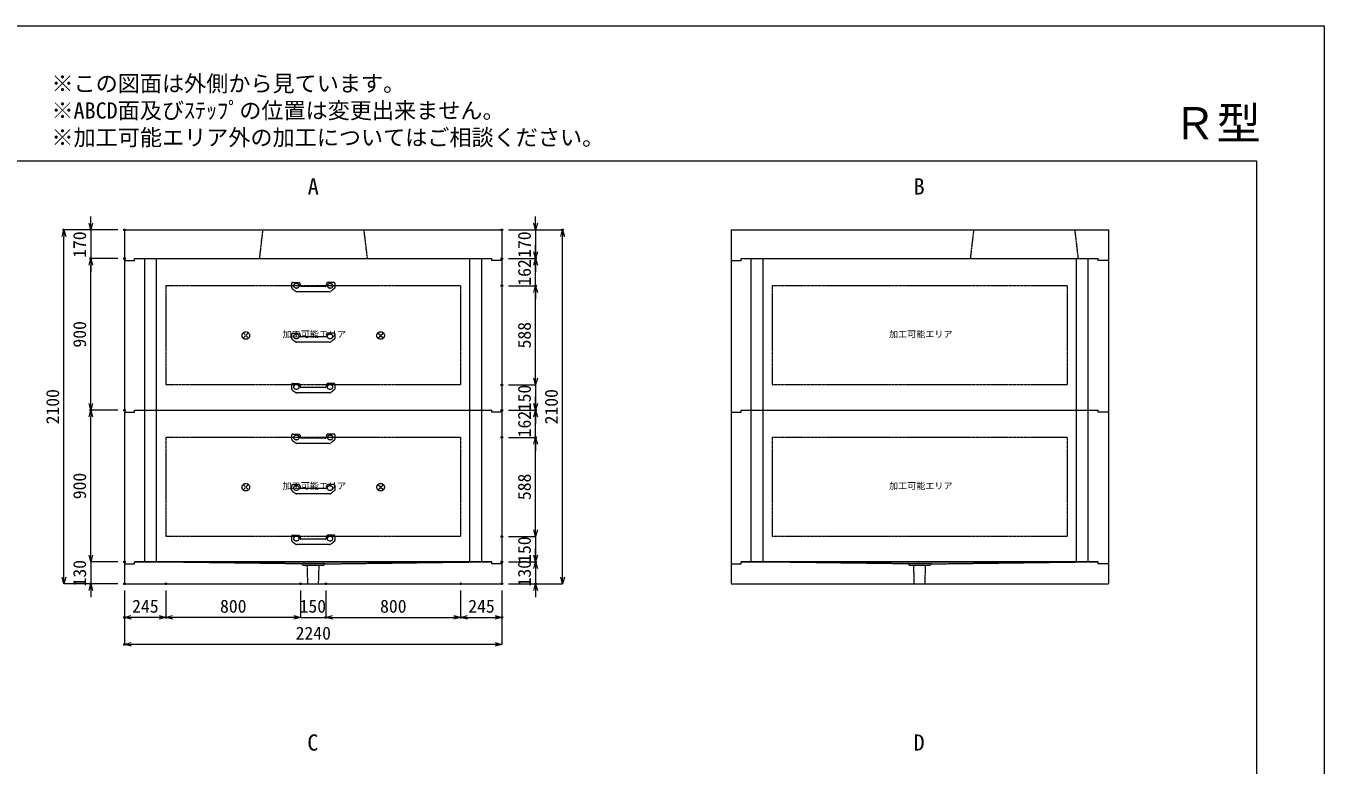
# Model space of a CAD drawing. Units: millimetres, scale not verified. Extents: x -5940 to 5940, y -4200 to 4200.
# Drawn here: x -1765 to 5940, y -186 to 4200 of the extents above; entities that cross this region are included whole.
import ezdxf
from ezdxf.enums import TextEntityAlignment as Align

# ---------------------------------------------------------------- set-up
doc = ezdxf.new("R2010")
doc.units = ezdxf.units.MM
doc.header["$LTSCALE"] = 20
doc.header["$PDMODE"] = 32
doc.header["$PDSIZE"] = 10
doc.linetypes.add('LONG_DASHED1', pattern=[7, 6, -1])
doc.linetypes.add('LONG_DOUBLE_CHAIN', pattern=[21.8, 18, -1, 0.6, -0.6, 0.6, -1])
for name, color, linetype, lineweight in [('0-0_D-TTL', 7, 'Continuous', 9), ('0-1_Defpoints', 7, 'Continuous', 9), ('0-3_D-TTL-TXT', 7, 'Continuous', 9), ('0-4_D-STR-TXT', 7, 'Continuous', 9), ('0-5_D-STR-DIM', 3, 'Continuous', 9), ('0-6_0', 7, 'Continuous', 9), ('0-7_D-STR', 7, 'Continuous', 9), ('0-9_D-STR-STR3', 2, 'LONG_DASHED1', 9), ('0-A_D-STR-STR5', 1, 'LONG_DOUBLE_CHAIN', 9)]:
    doc.layers.add(name, color=color, linetype=linetype, lineweight=lineweight)
doc.styles.add('ＭＳ ゴシック', font='')
doc.styles.get('ＭＳ ゴシック').set_extended_font_data('MS Gothic')

# ---------------------------------------------------------------- blocks, each defined once
blk = doc.blocks.new('A$C4DE05FD1')
at = {"layer": '0-0_D-TTL', "color": 134}
for p, q in [((4000, 76000), (114800, 76000)), ((114800, 76000), (114800, 4000))]:
    blk.add_line(p, q, dxfattribs=at)
at = {"layer": '0-1_Defpoints', "color": 134}
for p, q in [((0, 84000), (118800, 84000)), ((118800, 84000), (118800, 0))]:
    blk.add_line(p, q, dxfattribs=at)
at = {"layer": '0-3_D-TTL-TXT', "style": 'ＭＳ ゴシック'}
for s, p in [('※この図面は外側から見ています。', (43260.9, 79815.7)), ('※ABCD面及びｽﾃｯﾌﾟの位置は変更出来ません。', (43260.9, 78215.7)), ('※加工可能エリア外の加工についてはご相談ください。', (43260.9, 76615.7))]:
    blk.add_text(s, height=962.2, dxfattribs=at).set_placement(p, align=Align.BOTTOM_LEFT)
blk = doc.blocks.new('_Open30')
at = {"layer": '0-6_0'}
blk.add_line((0, 0), (-20, 0), dxfattribs=at)
blk.add_lwpolyline([(-20, 5.36), (0, 0), (-20, -5.36)], dxfattribs=at)
blk = doc.blocks.new('A$C31CA379A')
at = {"layer": '0-4_D-STR-TXT', "style": 'ＭＳ ゴシック'}
for s, p in [('A', (-325.9, -2190.5)), ('B', (35638.6, -2190.5)), ('C', (-351.4, -35190.5)), ('D', (35638.6, -35190.5))]:
    blk.add_text(s, height=962.2, dxfattribs=at).set_placement(p, align=Align.BOTTOM_LEFT)
blk = doc.blocks.new('A$C17EB7B83')
at = {"layer": '0-7_D-STR'}
for p, q in [((-22400, 3400), (22400, 3400)), ((-22400, 3400), (-22400, -240)), ((22400, 3400), (22400, -240)), ((-21200, 0), (21200, 0))]:
    blk.add_line(p, q, dxfattribs=at)
at = {"layer": '0-7_D-STR', "linetype": 'LONG_DASHED1'}
for p, q in [((-6000, 3400), (-6400, 0)), ((6000, 3400), (6400, 0))]:
    blk.add_line(p, q, dxfattribs=at)
at = {"layer": '0-7_D-STR'}
for points in [[(-22400, -240), (-21200, -240), (-21200, 0)], [(22400, -240), (21200, -240), (21200, 0)]]:
    blk.add_lwpolyline(points, dxfattribs=at)
blk = doc.blocks.new('A$C576B1677')
at = {"layer": '0-7_D-STR'}
for p, q in [((-22400, 3400), (22400, 3400)), ((-22400, 3400), (-22400, -240)), ((22400, 3400), (22400, -240)), ((-21200, 0), (21200, 0))]:
    blk.add_line(p, q, dxfattribs=at)
at = {"layer": '0-7_D-STR', "linetype": 'LONG_DASHED1'}
for p, q in [((6400, 3400), (6000, 0)), ((18400, 3400), (18800, 0))]:
    blk.add_line(p, q, dxfattribs=at)
at = {"layer": '0-7_D-STR'}
for points in [[(-22400, -240), (-21200, -240), (-21200, 0)], [(22400, -240), (21200, -240), (21200, 0)]]:
    blk.add_lwpolyline(points, dxfattribs=at)
blk = doc.blocks.new('A$C539D7795')
at = {"layer": '0-7_D-STR'}
for p, q in [((-21200, -240), (-21200, 0)), ((21200, 0), (-21200, 0)), ((-22400, -240), (-21200, -240)), ((22400, -240), (22400, -2600))]:
    blk.add_line(p, q, dxfattribs=at)
at = {"layer": '0-7_D-STR', "linetype": 'LONG_DASHED1'}
for p, q in [((-1400, -240), (-20000, 0)), ((1400, -240), (20000, 0)), ((-1200, -420), (-1400, -240)), ((1400, -240), (-1400, -240)), ((1200, -420), (-1200, -420)), ((-635.4, -2600), (-705, -420)), ((635.4, -2600), (705, -420)), ((1200, -420), (1400, -240))]:
    blk.add_line(p, q, dxfattribs=at)
at = {"layer": '0-7_D-STR'}
for points in [[(22400, -240), (21200, -240), (21200, 0)], [(-22400, -240), (-22400, -2600), (22400, -2600)]]:
    blk.add_lwpolyline(points, dxfattribs=at)
blk = doc.blocks.new('A$C27844A11')
at = {"layer": '0-9_D-STR-STR3'}
for p, q in [((-2560, 1000), (-2560, 453.5)), ((-2515.5, 370.3), (-2060.4, 33.6)), ((-2460, 1100), (-1758.4, 1100)), ((1949.4, 0), (-1949.4, 0)), ((-1559.2, 917.4), (-1542, 721.3)), ((1442.4, 630), (-1442.4, 630)), ((1559.2, 917.4), (1542, 721.3)), ((2460, 1100), (1758.4, 1100)), ((2515.5, 370.3), (2060.4, 33.6)), ((2560, 1000), (2560, 453.5))]:
    blk.add_line(p, q, dxfattribs=at)
for centre in [(-2000, 700), (2000, 700)]:
    blk.add_circle(centre, 300, dxfattribs=at)
for centre, radius, start, end in [((-2460, 1000), 100, 90, 180), ((-2460, 453.5), 100, 180, 236.30993), ((-1949.4, 200), 200, 236.30993, 270), ((-1758.4, 900), 200, 5, 90), ((-1442.4, 730), 100, 185, 270), ((1442.4, 730), 100, 270, 355), ((1758.4, 900), 200, 90, 175), ((1949.4, 200), 200, 270, 303.69007), ((2460, 1000), 100, 0, 90), ((2460, 453.5), 100, 303.69007, 0)]:
    blk.add_arc(centre, radius, start, end, dxfattribs=at)
blk = doc.blocks.new('A$C19A04970')
at = {"layer": '0-7_D-STR'}
for p, q in [((-21200, 0), (21200, 0)), ((-22400, -240), (-22400, -18240)), ((22400, -240), (22400, -18240)), ((-21200, -18000), (21200, -18000))]:
    blk.add_line(p, q, dxfattribs=at)
at = {"layer": '0-7_D-STR', "linetype": 'LONG_DASHED1'}
for p, q in [((-20000, -18000), (-20000, 0)), ((-18600, -18000), (-18600, 0)), ((18600, -18000), (18600, 0)), ((20000, -18000), (20000, 0))]:
    blk.add_line(p, q, dxfattribs=at)
at = {"layer": '0-7_D-STR'}
for points in [[(-22400, -240), (-21200, -240), (-21200, 0)], [(22400, -240), (21200, -240), (21200, 0)], [(-22400, -18240), (-21200, -18240), (-21200, -18000)], [(22400, -18240), (21200, -18240), (21200, -18000)]]:
    blk.add_lwpolyline(points, dxfattribs=at)
at = {"layer": '0-A_D-STR-STR5'}
for p, q in [((17500, -3240), (17500, -15000)), ((17500, -15000), (-17500, -15000))]:
    blk.add_line(p, q, dxfattribs=at)
blk.add_lwpolyline([(17500, -3240), (-17500, -3240), (-17500, -15000)], dxfattribs=at)
blk = doc.blocks.new('A$C1C640AAB')
at = {"layer": '0-A_D-STR-STR5'}
for p, q in [((-318.2, -318.2), (318.2, 318.2)), ((-318.2, 318.2), (318.2, -318.2))]:
    blk.add_line(p, q, dxfattribs=at)
blk.add_circle((0, 0), 450, dxfattribs=at)
blk = doc.blocks.new('A$C2cb0d254')
at = {"layer": '0-7_D-STR'}
blk.add_blockref('A$C19A04970', (0, 0), dxfattribs=at)
at = {"layer": '0-A_D-STR-STR5'}
for p in [(-8000, -9140), (8000, -9140)]:
    blk.add_blockref('A$C1C640AAB', p, dxfattribs=at)

msp = doc.modelspace()

# ---------------------------------------------------------------- linework, layer by layer
at = {"layer": '0-1_Defpoints'}
for p in [(-1540, 2990), (-1180, 2990), (-1180, 2990), (1060, 2990), (1420, 2990), (-1380, 2820), (-1380, 2820), (-1180, 2820), (-1180, 2820), (1060, 2820), (1260, 2820), (1060, 2658), (1260, 2658), (1060, 2070), (1060, 2070), (-1380, 1920), (-1180, 1920), (1060, 1920), (1260, 1920), (1060, 1758), (1060, 1758), (1260, 1758), (1060, 1170), (-1180, 1020), (1060, 1020), (1260, 1020), (-1380, 890), (-1180, 890), (-1180, 890), (-935, 890), (-135, 890), (15, 890), (815, 890), (815, 890), (1060, 890), (1060, 890), (1260, 890), (-1180, 690), (-935, 690), (15, 690), (815, 690), (1060, 690), (-1180, 530)]:
    msp.add_point(p, dxfattribs=at)
at = {"layer": '0-5_D-STR-DIM'}
for p, q in [((-1380, 3030), (-1380, 3070)), ((1260, 3030), (1260, 3070)), ((-1220, 2990), (-1540, 2990)), ((-1540, 930), (-1540, 2950)), ((-1220, 2990), (-1380, 2990)), ((-1380, 2990), (-1380, 2820)), ((1100, 2990), (1260, 2990)), ((1100, 2990), (1420, 2990)), ((1260, 2990), (1260, 2820)), ((1420, 930), (1420, 2950)), ((1260, 2860), (1260, 2900)), ((-1220, 2820), (-1380, 2820)), ((-1220, 2820), (-1380, 2820)), ((-1380, 2780), (-1380, 2740)), ((-1380, 1960), (-1380, 2780)), ((1100, 2820), (1260, 2820)), ((1100, 2820), (1260, 2820)), ((1260, 2658), (1260, 2820)), ((1260, 2780), (1260, 2740)), ((1100, 2658), (1260, 2658)), ((1100, 2658), (1260, 2658)), ((1260, 2618), (1260, 2578)), ((1260, 2110), (1260, 2618)), ((1260, 2110), (1260, 2150)), ((1100, 2070), (1260, 2070)), ((1100, 2070), (1260, 2070)), ((1260, 2070), (1260, 1920)), ((1260, 1960), (1260, 2000)), ((-1220, 1920), (-1380, 1920)), ((-1220, 1920), (-1380, 1920)), ((-1380, 1060), (-1380, 1880)), ((1100, 1920), (1260, 1920)), ((1100, 1920), (1260, 1920)), ((1260, 1758), (1260, 1920)), ((1260, 1880), (1260, 1840)), ((1100, 1758), (1260, 1758)), ((1100, 1758), (1260, 1758)), ((1260, 1210), (1260, 1718)), ((1260, 1718), (1260, 1678)), ((1260, 1210), (1260, 1250)), ((1100, 1170), (1260, 1170)), ((1100, 1170), (1260, 1170)), ((1260, 1170), (1260, 1020)), ((-1380, 1060), (-1380, 1100)), ((1260, 1060), (1260, 1100)), ((-1220, 1020), (-1380, 1020)), ((-1220, 1020), (-1380, 1020)), ((-1380, 1020), (-1380, 890)), ((1100, 1020), (1260, 1020)), ((1100, 1020), (1260, 1020)), ((1260, 1020), (1260, 890)), ((1260, 980), (1260, 940)), ((-1220, 890), (-1540, 890)), ((-1220, 890), (-1380, 890)), ((-1380, 850), (-1380, 810)), ((-1180, 850), (-1180, 530)), ((-1180, 850), (-1180, 690)), ((-935, 850), (-935, 690)), ((-935, 850), (-935, 690)), ((-135, 850), (-135, 690)), ((-135, 850), (-135, 690)), ((15, 850), (15, 690)), ((15, 850), (15, 690)), ((815, 850), (815, 690)), ((815, 850), (815, 690)), ((1060, 850), (1060, 690)), ((1060, 850), (1060, 530)), ((1100, 890), (1260, 890)), ((1100, 890), (1420, 890)), ((1260, 850), (1260, 810)), ((-975, 690), (-1140, 690)), ((-175, 690), (-895, 690)), ((-175, 690), (-215, 690)), ((-135, 690), (15, 690)), ((55, 690), (95, 690)), ((55, 690), (775, 690)), ((855, 690), (1020, 690)), ((1020, 530), (-1140, 530))]:
    msp.add_line(p, q, dxfattribs=at)

# ---------------------------------------------------------------- block references
at = {"layer": '0-0_D-TTL', "xscale": 0.1, "yscale": 0.1}
msp.add_blockref('A$C4DE05FD1', (-5940, -4200), dxfattribs=at)
at = {"layer": '0-4_D-STR-TXT', "xscale": 0.1, "yscale": 0.1}
msp.add_blockref('A$C31CA379A', (-60, 3390), dxfattribs=at)
at = {"layer": '0-5_D-STR-DIM', "xscale": 2, "yscale": 2}
for p, rotation in [((-1380, 2990), 270), ((1260, 2990), 270), ((-1540, 2990), 90), ((1420, 2990), 90), ((1260, 2820), 270), ((-1380, 2820), 90), ((-1380, 2820), 90), ((1260, 2820), 90), ((1260, 2658), 90), ((1260, 2658), 90), ((1260, 2070), 270), ((1260, 2070), 270), ((-1380, 1920), 270), ((1260, 1920), 270), ((-1380, 1920), 90), ((1260, 1920), 90), ((1260, 1758), 90), ((1260, 1758), 90), ((1260, 1170), 270), ((1260, 1170), 270), ((-1380, 1020), 270), ((-1380, 1020), 270), ((1260, 1020), 270), ((1260, 1020), 90), ((-1540, 890), 270), ((1420, 890), 270), ((-1380, 890), 90), ((1260, 890), 90), ((-1180, 690), 180), ((-935, 690), 180), ((15, 690), 180), ((15, 690), 180), ((815, 690), 180), ((-1180, 530), 180)]:
    msp.add_blockref('_Open30', p, dxfattribs=dict(at, rotation=rotation))
at = {"layer": '0-5_D-STR-DIM'}
for name, p, xscale, yscale in [('A$C539D7795', (-60, 1020), 0.05, 0.05), ('A$C539D7795', (3540, 1020), 0.05, 0.05), ('_Open30', (-935, 690), 2, 2), ('_Open30', (-135, 690), 2, 2), ('_Open30', (-135, 690), 2, 2), ('_Open30', (815, 690), 2, 2), ('_Open30', (1060, 690), 2, 2), ('_Open30', (1060, 530), 2, 2)]:
    msp.add_blockref(name, p, dxfattribs=dict(at, xscale=xscale, yscale=yscale))
at = {"layer": '0-7_D-STR', "xscale": 0.05, "yscale": 0.05}
for name, p in [('A$C17EB7B83', (-60, 2820)), ('A$C576B1677', (3540, 2820)), ('A$C2cb0d254', (-60, 2820)), ('A$C19A04970', (3540, 2820)), ('A$C2cb0d254', (-60, 1920)), ('A$C19A04970', (3540, 1920))]:
    msp.add_blockref(name, p, dxfattribs=at)
at = {"layer": '0-9_D-STR-STR3', "xscale": 0.05, "yscale": 0.05}
for p in [(-60, 2623), (-60, 2323), (-60, 2023), (-60, 1723), (-60, 1423), (-60, 1123)]:
    msp.add_blockref('A$C27844A11', p, dxfattribs=at)

# ---------------------------------------------------------------- texts
at = {"layer": '0-3_D-TTL-TXT', "style": 'ＭＳ ゴシック'}
msp.add_text('Ｒ型', height=192.4, dxfattribs=at).set_placement((5039.32, 3469.09), align=Align.BOTTOM_LEFT)
at = {"layer": '0-5_D-STR-DIM', "style": 'ＭＳ ゴシック'}
for s, p in [('170', (-1385.2, 2823.96)), ('170', (1254.8, 2823.96)), ('162', (1254.8, 2658.8)), ('900', (-1385.2, 2291.4)), ('588', (1254.8, 2286.4)), ('2100', (-1545.2, 1835.6)), ('150', (1254.8, 1913.96)), ('2100', (1414.8, 1835.6)), ('162', (1254.8, 1758.8)), ('900', (-1385.2, 1391.4)), ('588', (1254.8, 1386.4)), ('150', (1254.8, 1013.96)), ('130', (-1385.2, 873.96)), ('130', (1254.8, 873.96))]:
    msp.add_text(s, height=76.98, rotation=90, dxfattribs=at).set_placement(p, align=Align.BOTTOM_LEFT)
for s, p in [('245', (-1134.86, 695.2)), ('800', (-613.2, 695.2)), ('150', (-141.04, 695.2)), ('800', (336.8, 695.2)), ('245', (860.14, 695.2)), ('2240', (-164.4, 535.2))]:
    msp.add_text(s, height=76.98, dxfattribs=at).set_placement(p, align=Align.BOTTOM_LEFT)
at = {"layer": '0-A_D-STR-STR5', "style": 'ＭＳ ゴシック'}
for p in [(-241.7, 2339.98), (3358.3, 2339.98), (-241.7, 1439.98), (3358.3, 1439.98)]:
    msp.add_text('加工可能エリア', height=38.42, dxfattribs=at).set_placement(p, align=Align.BOTTOM_LEFT)

doc.saveas('drawing.dxf')
